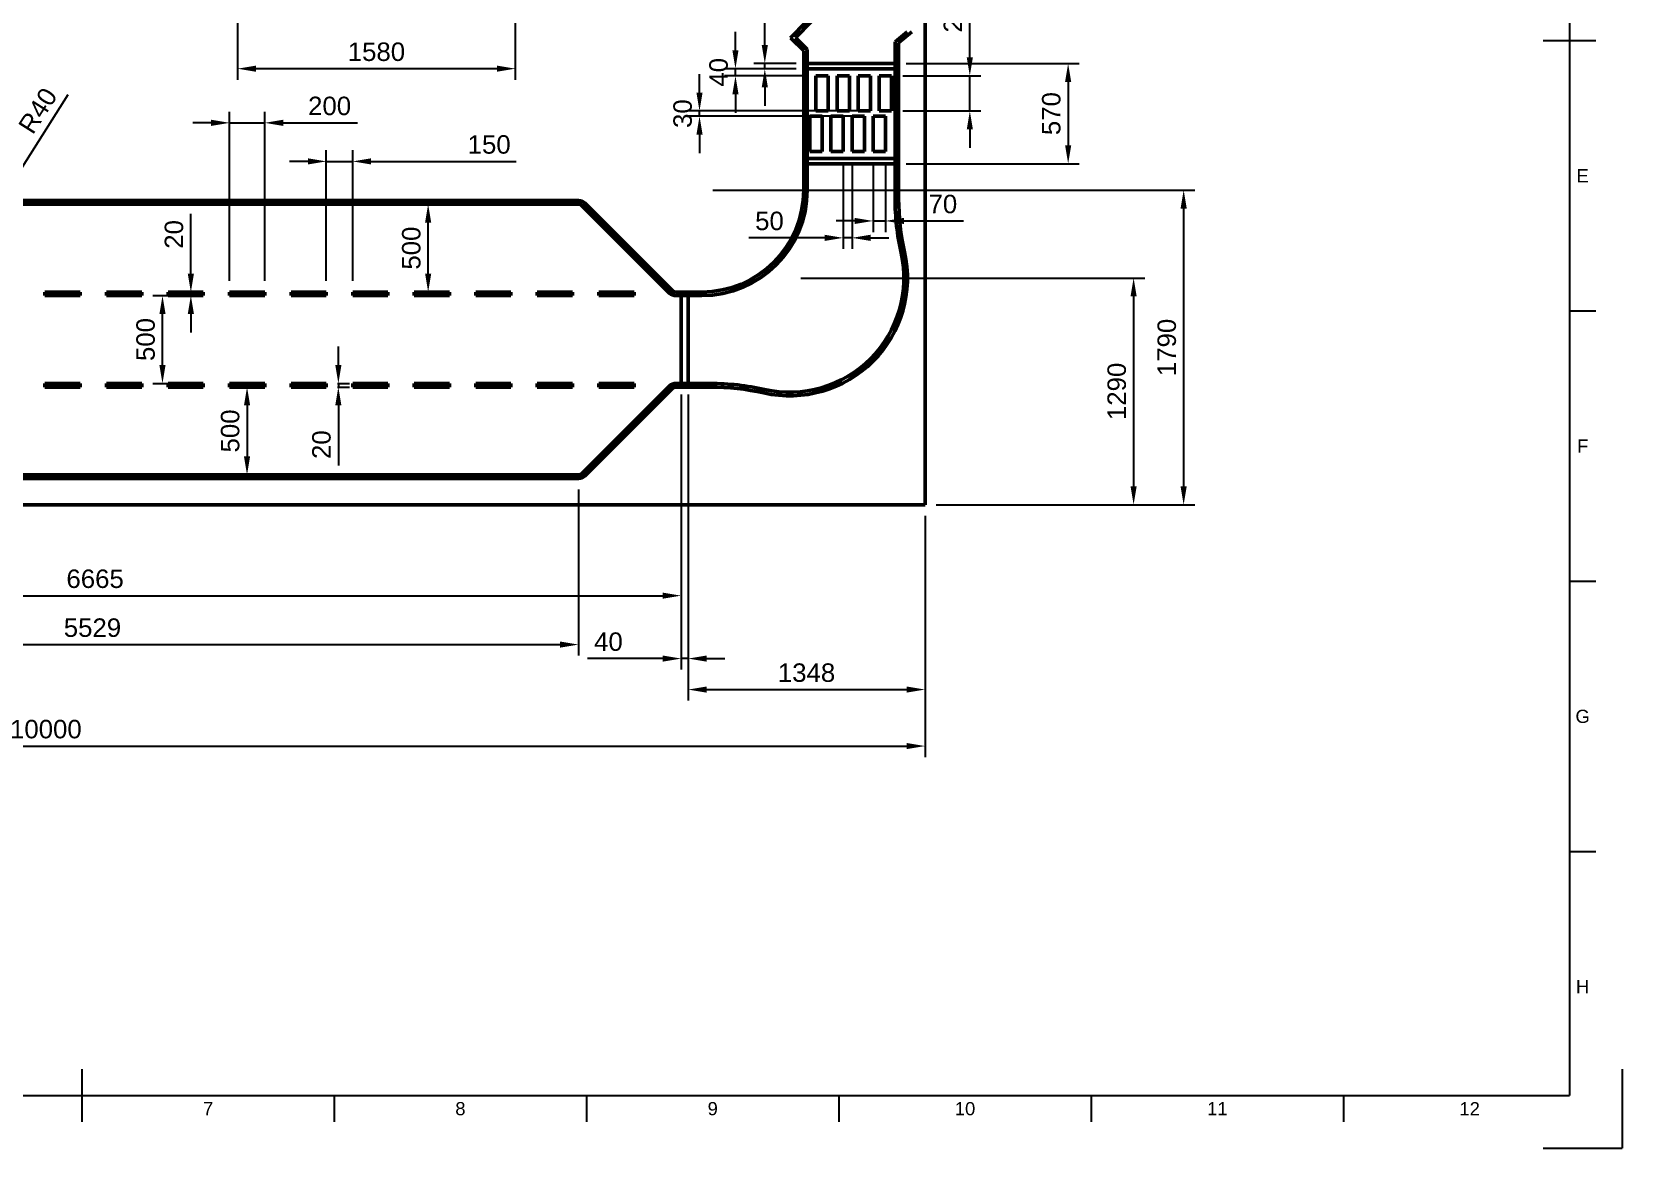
# Model space of a CAD drawing. Header units: millimetres. Extents: x 0 to 594, y 0 to 420.
# Drawn here: x 292.5 to 594, y 0 to 211.7 of the extents above; entities that cross this region are included whole.
import ezdxf
from ezdxf.enums import TextEntityAlignment as Align

# ---------------------------------------------------------------- set-up
doc = ezdxf.new("R2010")
doc.units = ezdxf.units.MM
doc.header["$LTSCALE"] = 0.75
for name, color, linetype, lineweight in [('BORDER', 7, 'Continuous', 25), ('FD_Dimensions', 7, 'Continuous', 25), ('Visible', 7, 'Continuous', 50)]:
    doc.layers.add(name, color=color, linetype=linetype, lineweight=lineweight)
doc.styles.add('FusionTitle', font='arial.ttf')
doc.styles.get("Standard").update_dxf_attribs({"font": 'arial.ttf'})
doc.dimstyles.new('Dim-ISO-25', dxfattribs={"dimtxt": 3.5, "dimasz": 3.5, "dimexe": 2.1, "dimexo": 2.1, "dimgap": 1.4, "dimtad": 1, "dimzin": 12, "dimdsep": 46, "dimtxsty": 'Standard', "dimcen": 0, "dimazin": 3, "dimtp": 0.1, "dimtm": 0.1, "dimtfac": 0.714286, "dimtmove": 0, "dimatfit": 3, "dimfxl": 1, "dimtzin": 12, "dimarcsym": 0})

# ---------------------------------------------------------------- blocks, each defined once
blk = doc.blocks.new('ISO_A2_SHEET')
at = {"layer": 'BORDER'}
for p, q in [((584, 410), (584, 10)), ((579, 210), (589, 210)), ((584, 158.75), (589, 158.75)), ((584, 107.5), (589, 107.5)), ((584, 56.25), (589, 56.25)), ((302, 15), (302, 5)), ((20, 10), (584, 10)), ((349.8333, 10), (349.8333, 5)), ((397.6666, 10), (397.6666, 5)), ((445.4999, 10), (445.4999, 5)), ((493.3332, 10), (493.3332, 5)), ((541.1665, 10), (541.1665, 5))]:
    blk.add_line(p, q, dxfattribs=at)
at = {"layer": 'Defpoints'}
for p in [(594, 15), (579, 0)]:
    blk.add_line(p, (594, 0), dxfattribs=at)
at = {"layer": 'BORDER', "style": 'FusionTitle'}
for s, p in [('E', (586.5, 184.375)), ('F', (586.5, 133.125)), ('G', (586.5, 81.875)), ('H', (586.5, 30.625)), ('7', (325.91665, 7.5)), ('8', (373.74995, 7.5)), ('9', (421.58325, 7.5)), ('10', (469.41655, 7.5)), ('11', (517.24985, 7.5)), ('12', (565.08315, 7.5))]:
    blk.add_text(s, height=2.5, dxfattribs=at).set_placement(p, align=Align.MIDDLE)
blk = doc.blocks.new('*D88')
at = {"layer": 'Defpoints', "color": 0, "transparency": 16777216}
for p in [(128.493923, 121.986082), (461.827256, 121.986082), (461.827256, 76.248301)]:
    blk.add_point(p, dxfattribs=at)
at = {"layer": 'FD_Dimensions', "color": 0, "lineweight": -2, "transparency": 16777216}
for p, q in [((128.493923, 119.886082), (128.493923, 74.148301)), ((461.827256, 119.886082), (461.827256, 74.148301)), ((131.993923, 76.248301), (458.327256, 76.248301))]:
    blk.add_line(p, q, dxfattribs=at)
at = {"layer": 'FD_Dimensions', "color": 0, "transparency": 16777216}
for points in [[(131.993923, 76.831634), (131.993923, 75.664968), (128.493923, 76.248301)], [(458.327256, 76.831634), (458.327256, 75.664968), (461.827256, 76.248301)]]:
    blk.add_solid(points, dxfattribs=at)
at = {"layer": 'FD_Dimensions', "color": 0, "transparency": 16777216, "insert": (295.16059, 79.435306), "char_height": 3.5, "attachment_point": 5}
blk.add_mtext('10000', dxfattribs=at)
blk = doc.blocks.new('*D106')
at = {"layer": 'Defpoints', "color": 0, "transparency": 16777216}
for p in [(419.493923, 181.652748), (461.827256, 121.986082), (510.862057, 121.986082)]:
    blk.add_point(p, dxfattribs=at)
at = {"layer": 'FD_Dimensions', "color": 0, "lineweight": -2, "transparency": 16777216}
for p, q in [((421.593923, 181.652748), (512.962057, 181.652748)), ((510.862057, 178.152748), (510.862057, 125.486082)), ((463.927256, 121.986082), (512.962057, 121.986082))]:
    blk.add_line(p, q, dxfattribs=at)
at = {"layer": 'FD_Dimensions', "color": 0, "transparency": 16777216}
for points in [[(510.278724, 178.152748), (511.445391, 178.152748), (510.862057, 181.652748)], [(510.278724, 125.486082), (511.445391, 125.486082), (510.862057, 121.986082)]]:
    blk.add_solid(points, dxfattribs=at)
at = {"layer": 'FD_Dimensions', "color": 0, "transparency": 16777216, "insert": (507.675052, 151.819415), "char_height": 3.5, "attachment_point": 5, "rotation": 90}
blk.add_mtext('1790', dxfattribs=at)
blk = doc.blocks.new('*D107')
at = {"layer": 'Defpoints', "color": 0, "transparency": 16777216}
for p in [(436.16059, 164.986082), (461.827256, 121.986082), (501.374477, 121.986082)]:
    blk.add_point(p, dxfattribs=at)
at = {"layer": 'FD_Dimensions', "color": 0, "lineweight": -2, "transparency": 16777216}
for p, q in [((438.26059, 164.986082), (503.474477, 164.986082)), ((501.374477, 161.486082), (501.374477, 125.486082)), ((463.927256, 121.986082), (503.474477, 121.986082))]:
    blk.add_line(p, q, dxfattribs=at)
at = {"layer": 'FD_Dimensions', "color": 0, "transparency": 16777216}
for points in [[(500.791144, 161.486082), (501.957811, 161.486082), (501.374477, 164.986082)], [(500.791144, 125.486082), (501.957811, 125.486082), (501.374477, 121.986082)]]:
    blk.add_solid(points, dxfattribs=at)
at = {"layer": 'FD_Dimensions', "color": 0, "transparency": 16777216, "insert": (498.187472, 143.486082), "char_height": 3.5, "attachment_point": 5, "rotation": 90}
blk.add_mtext('1290', dxfattribs=at)
blk = doc.blocks.new('*D108')
at = {"layer": 'Defpoints', "color": 0, "transparency": 16777216}
for p in [(416.908137, 144.986082), (461.827256, 121.986082), (461.827256, 86.952196)]:
    blk.add_point(p, dxfattribs=at)
at = {"layer": 'FD_Dimensions', "color": 0, "lineweight": -2, "transparency": 16777216}
for p, q in [((416.908137, 142.886082), (416.908137, 84.852196)), ((461.827256, 119.886082), (461.827256, 84.852196)), ((420.408137, 86.952196), (458.327256, 86.952196))]:
    blk.add_line(p, q, dxfattribs=at)
at = {"layer": 'FD_Dimensions', "color": 0, "transparency": 16777216}
for points in [[(420.408137, 87.535529), (420.408137, 86.368862), (416.908137, 86.952196)], [(458.327256, 87.535529), (458.327256, 86.368862), (461.827256, 86.952196)]]:
    blk.add_solid(points, dxfattribs=at)
at = {"layer": 'FD_Dimensions', "color": 0, "transparency": 16777216, "insert": (439.367696, 90.140395), "char_height": 3.5, "attachment_point": 5}
blk.add_mtext('1348', dxfattribs=at)
blk = doc.blocks.new('*D109')
at = {"layer": 'Defpoints', "color": 0, "transparency": 16777216}
for p in [(415.574803, 144.986082), (416.908137, 144.986082), (416.908137, 92.828523)]:
    blk.add_point(p, dxfattribs=at)
at = {"layer": 'FD_Dimensions', "color": 0, "lineweight": -2, "transparency": 16777216}
for p, q in [((415.574803, 142.886082), (415.574803, 90.728523)), ((416.908137, 142.886082), (416.908137, 90.728523)), ((412.074803, 92.828523), (397.840641, 92.828523)), ((416.908137, 92.828523), (415.574803, 92.828523)), ((420.408137, 92.828523), (423.908137, 92.828523))]:
    blk.add_line(p, q, dxfattribs=at)
at = {"layer": 'FD_Dimensions', "color": 0, "transparency": 16777216}
for points in [[(412.074803, 93.411856), (412.074803, 92.24519), (415.574803, 92.828523)], [(420.408137, 93.411856), (420.408137, 92.24519), (416.908137, 92.828523)]]:
    blk.add_solid(points, dxfattribs=at)
at = {"layer": 'FD_Dimensions', "color": 0, "transparency": 16777216, "insert": (401.811923, 96.015529), "char_height": 3.5, "attachment_point": 5}
blk.add_mtext('40', dxfattribs=at)
blk = doc.blocks.new('*D110')
at = {"layer": 'Defpoints', "color": 0, "transparency": 16777216}
for p in [(193.413043, 144.986082), (415.574803, 144.986082), (415.574803, 104.755172)]:
    blk.add_point(p, dxfattribs=at)
at = {"layer": 'FD_Dimensions', "color": 0, "lineweight": -2, "transparency": 16777216}
for p, q in [((193.413043, 142.886082), (193.413043, 102.655172)), ((415.574803, 142.886082), (415.574803, 102.655172)), ((196.913043, 104.755172), (412.074803, 104.755172))]:
    blk.add_line(p, q, dxfattribs=at)
at = {"layer": 'FD_Dimensions', "color": 0, "transparency": 16777216}
for points in [[(196.913043, 105.338505), (196.913043, 104.171838), (193.413043, 104.755172)], [(412.074803, 105.338505), (412.074803, 104.171838), (415.574803, 104.755172)]]:
    blk.add_solid(points, dxfattribs=at)
at = {"layer": 'FD_Dimensions', "color": 0, "transparency": 16777216, "insert": (304.493923, 107.942177), "char_height": 3.5, "attachment_point": 5}
blk.add_mtext('6665', dxfattribs=at)
blk = doc.blocks.new('*D113')
at = {"layer": 'Defpoints', "color": 0, "transparency": 16777216}
for p in [(270.542733, 154.444524), (269.827256, 153.319415)]:
    blk.add_point(p, dxfattribs=at)
at = {"layer": 'FD_Dimensions', "color": 0, "lineweight": -2, "transparency": 16777216}
for p, q in [((299.321346, 199.699779), (272.42086, 157.397936)), ((269.827256, 153.319415), (270.542733, 154.444524))]:
    blk.add_line(p, q, dxfattribs=at)
at = {"layer": 'FD_Dimensions', "color": 0, "transparency": 16777216}
blk.add_solid([(271.928624, 157.710957), (272.913095, 157.084915), (270.542733, 154.444524)], dxfattribs=at)
at = {"layer": 'FD_Dimensions', "color": 0, "transparency": 16777216, "insert": (293.640114, 196.705041), "char_height": 3.5, "attachment_point": 5, "rotation": 57.54698288}
blk.add_mtext('R40', dxfattribs=at)
blk = doc.blocks.new('*D116')
at = {"layer": 'Defpoints', "color": 0, "transparency": 16777216}
for p in [(211.850946, 126.986082), (396.1369, 126.986082), (396.1369, 95.486082)]:
    blk.add_point(p, dxfattribs=at)
at = {"layer": 'FD_Dimensions', "color": 0, "lineweight": -2, "transparency": 16777216}
for p, q in [((211.850946, 124.886082), (211.850946, 93.386082)), ((396.1369, 124.886082), (396.1369, 93.386082)), ((215.350946, 95.486082), (392.6369, 95.486082))]:
    blk.add_line(p, q, dxfattribs=at)
at = {"layer": 'FD_Dimensions', "color": 0, "transparency": 16777216}
for points in [[(215.350946, 96.069415), (215.350946, 94.902748), (211.850946, 95.486082)], [(392.6369, 96.069415), (392.6369, 94.902748), (396.1369, 95.486082)]]:
    blk.add_solid(points, dxfattribs=at)
at = {"layer": 'FD_Dimensions', "color": 0, "transparency": 16777216, "insert": (303.993923, 98.673087), "char_height": 3.5, "attachment_point": 5}
blk.add_mtext('5529', dxfattribs=at)
blk = doc.blocks.new('*D123')
at = {"layer": 'Defpoints', "color": 0, "transparency": 16777216}
for p in [(431.456135, 205.652748), (439.493923, 205.652748), (439.493923, 204.652748)]:
    blk.add_point(p, dxfattribs=at)
at = {"layer": 'FD_Dimensions', "color": 0, "lineweight": -2, "transparency": 16777216}
for p, q in [((431.456135, 209.152748), (431.456135, 220.452066)), ((437.393923, 205.652748), (429.356135, 205.652748)), ((431.456135, 204.652748), (431.456135, 205.652748)), ((437.393923, 204.652748), (429.356135, 204.652748)), ((431.456135, 201.152748), (431.456135, 197.652748))]:
    blk.add_line(p, q, dxfattribs=at)
at = {"layer": 'FD_Dimensions', "color": 0, "transparency": 16777216}
for points in [[(430.872801, 209.152748), (432.039468, 209.152748), (431.456135, 205.652748)], [(430.872801, 201.152748), (432.039468, 201.152748), (431.456135, 204.652748)]]:
    blk.add_solid(points, dxfattribs=at)
at = {"layer": 'FD_Dimensions', "color": 0, "transparency": 16777216, "insert": (428.267935, 216.552407), "char_height": 3.5, "attachment_point": 5, "rotation": 90}
blk.add_mtext('30', dxfattribs=at)
blk = doc.blocks.new('*D124')
at = {"layer": 'Defpoints', "color": 0, "transparency": 16777216}
for p in [(455.493923, 203.319415), (470.323857, 203.319415), (455.493923, 196.652748)]:
    blk.add_point(p, dxfattribs=at)
at = {"layer": 'FD_Dimensions', "color": 0, "lineweight": -2, "transparency": 16777216}
for p, q in [((470.323857, 206.819415), (470.323857, 220.900111)), ((457.593923, 203.319415), (472.423857, 203.319415)), ((470.323857, 196.652748), (470.323857, 203.319415)), ((457.593923, 196.652748), (472.423857, 196.652748)), ((470.323857, 193.152748), (470.323857, 189.652748))]:
    blk.add_line(p, q, dxfattribs=at)
at = {"layer": 'FD_Dimensions', "color": 0, "transparency": 16777216}
for points in [[(469.740524, 206.819415), (470.907191, 206.819415), (470.323857, 203.319415)], [(469.740524, 193.152748), (470.907191, 193.152748), (470.323857, 196.652748)]]:
    blk.add_solid(points, dxfattribs=at)
at = {"layer": 'FD_Dimensions', "color": 0, "transparency": 16777216, "insert": (467.136852, 215.609763), "char_height": 3.5, "attachment_point": 5, "rotation": 90}
blk.add_mtext('200', dxfattribs=at)
blk = doc.blocks.new('*D125')
at = {"layer": 'Defpoints', "color": 0, "transparency": 16777216}
for p in [(451.993923, 188.986082), (454.327256, 188.986082), (454.327256, 175.804516)]:
    blk.add_point(p, dxfattribs=at)
at = {"layer": 'FD_Dimensions', "color": 0, "lineweight": -2, "transparency": 16777216}
for p, q in [((451.993923, 186.886082), (451.993923, 173.704516)), ((454.327256, 186.886082), (454.327256, 173.704516)), ((448.493923, 175.804516), (444.993923, 175.804516)), ((451.993923, 175.804516), (454.327256, 175.804516)), ((457.827256, 175.804516), (469.100312, 175.804516))]:
    blk.add_line(p, q, dxfattribs=at)
at = {"layer": 'FD_Dimensions', "color": 0, "transparency": 16777216}
for points in [[(448.493923, 176.38785), (448.493923, 175.221183), (451.993923, 175.804516)], [(457.827256, 176.38785), (457.827256, 175.221183), (454.327256, 175.804516)]]:
    blk.add_solid(points, dxfattribs=at)
at = {"layer": 'FD_Dimensions', "color": 0, "transparency": 16777216, "insert": (465.213784, 178.991522), "char_height": 3.5, "attachment_point": 5}
blk.add_mtext('70', dxfattribs=at)
blk = doc.blocks.new('*D126')
at = {"layer": 'Defpoints', "color": 0, "transparency": 16777216}
for p in [(446.327256, 188.986082), (447.993923, 188.986082), (446.327256, 172.600097)]:
    blk.add_point(p, dxfattribs=at)
at = {"layer": 'FD_Dimensions', "color": 0, "lineweight": -2, "transparency": 16777216}
for p, q in [((446.327256, 186.886082), (446.327256, 170.500097)), ((447.993923, 186.886082), (447.993923, 170.500097)), ((442.827256, 172.600097), (428.439606, 172.600097)), ((447.993923, 172.600097), (446.327256, 172.600097)), ((451.493923, 172.600097), (454.993923, 172.600097))]:
    blk.add_line(p, q, dxfattribs=at)
at = {"layer": 'FD_Dimensions', "color": 0, "transparency": 16777216}
for points in [[(442.827256, 173.183431), (442.827256, 172.016764), (446.327256, 172.600097)], [(451.493923, 173.183431), (451.493923, 172.016764), (447.993923, 172.600097)]]:
    blk.add_solid(points, dxfattribs=at)
at = {"layer": 'FD_Dimensions', "color": 0, "transparency": 16777216, "insert": (432.340459, 175.787103), "char_height": 3.5, "attachment_point": 5}
blk.add_mtext('50', dxfattribs=at)
blk = doc.blocks.new('*D127')
at = {"layer": 'Defpoints', "color": 0, "transparency": 16777216}
for p in [(313.327256, 161.652748), (317.268513, 161.652748), (313.327256, 144.986082)]:
    blk.add_point(p, dxfattribs=at)
at = {"layer": 'FD_Dimensions', "color": 0, "lineweight": -2, "transparency": 16777216}
for p, q in [((315.427256, 161.652748), (319.368513, 161.652748)), ((317.268513, 148.486082), (317.268513, 158.152748)), ((315.427256, 144.986082), (319.368513, 144.986082))]:
    blk.add_line(p, q, dxfattribs=at)
at = {"layer": 'FD_Dimensions', "color": 0, "transparency": 16777216}
for points in [[(316.68518, 158.152748), (317.851847, 158.152748), (317.268513, 161.652748)], [(316.68518, 148.486082), (317.851847, 148.486082), (317.268513, 144.986082)]]:
    blk.add_solid(points, dxfattribs=at)
at = {"layer": 'FD_Dimensions', "color": 0, "transparency": 16777216, "insert": (314.081508, 153.319415), "char_height": 3.5, "attachment_point": 5, "rotation": 90}
blk.add_mtext('500', dxfattribs=at)
blk = doc.blocks.new('*D128')
at = {"layer": 'Defpoints', "color": 0, "transparency": 16777216}
for p in [(322.64511, 161.652748), (324.993923, 162.319415), (324.993923, 161.652748)]:
    blk.add_point(p, dxfattribs=at)
at = {"layer": 'FD_Dimensions', "color": 0, "lineweight": -2, "transparency": 16777216}
for p, q in [((322.64511, 165.819415), (322.64511, 177.180807)), ((322.893923, 162.319415), (320.54511, 162.319415)), ((322.893923, 161.652748), (320.54511, 161.652748)), ((322.64511, 161.652748), (322.64511, 162.319415)), ((322.64511, 158.152748), (322.64511, 154.652748))]:
    blk.add_line(p, q, dxfattribs=at)
at = {"layer": 'FD_Dimensions', "color": 0, "transparency": 16777216}
for points in [[(322.061777, 165.819415), (323.228444, 165.819415), (322.64511, 162.319415)], [(322.061777, 158.152748), (323.228444, 158.152748), (322.64511, 161.652748)]]:
    blk.add_solid(points, dxfattribs=at)
at = {"layer": 'FD_Dimensions', "color": 0, "transparency": 16777216, "insert": (319.458105, 173.250111), "char_height": 3.5, "attachment_point": 5, "rotation": 90}
blk.add_mtext('20', dxfattribs=at)
blk = doc.blocks.new('*D129')
at = {"layer": 'Defpoints', "color": 0, "transparency": 16777216}
for p in [(329.993923, 194.406498), (329.993923, 162.319415), (336.66059, 162.319415)]:
    blk.add_point(p, dxfattribs=at)
at = {"layer": 'FD_Dimensions', "color": 0, "lineweight": -2, "transparency": 16777216}
for p, q in [((329.993923, 164.419415), (329.993923, 196.506498)), ((336.66059, 164.419415), (336.66059, 196.506498)), ((326.493923, 194.406498), (322.993923, 194.406498)), ((329.993923, 194.406498), (336.66059, 194.406498)), ((340.16059, 194.406498), (354.241285, 194.406498))]:
    blk.add_line(p, q, dxfattribs=at)
at = {"layer": 'FD_Dimensions', "color": 0, "transparency": 16777216}
for points in [[(326.493923, 194.989832), (326.493923, 193.823165), (329.993923, 194.406498)], [(340.16059, 194.989832), (340.16059, 193.823165), (336.66059, 194.406498)]]:
    blk.add_solid(points, dxfattribs=at)
at = {"layer": 'FD_Dimensions', "color": 0, "transparency": 16777216, "insert": (348.950938, 197.593504), "char_height": 3.5, "attachment_point": 5}
blk.add_mtext('200', dxfattribs=at)
blk = doc.blocks.new('*D130')
at = {"layer": 'Defpoints', "color": 0, "transparency": 16777216}
for p in [(348.327256, 187.098495), (348.327256, 162.319415), (353.327256, 162.319415)]:
    blk.add_point(p, dxfattribs=at)
at = {"layer": 'FD_Dimensions', "color": 0, "lineweight": -2, "transparency": 16777216}
for p, q in [((344.827256, 187.098495), (341.327256, 187.098495)), ((348.327256, 164.419415), (348.327256, 189.198495)), ((348.327256, 187.098495), (353.327256, 187.098495)), ((353.327256, 164.419415), (353.327256, 189.198495)), ((356.827256, 187.098495), (384.296108, 187.098495))]:
    blk.add_line(p, q, dxfattribs=at)
at = {"layer": 'FD_Dimensions', "color": 0, "transparency": 16777216}
for points in [[(344.827256, 187.681829), (344.827256, 186.515162), (348.327256, 187.098495)], [(356.827256, 187.681829), (356.827256, 186.515162), (353.327256, 187.098495)]]:
    blk.add_solid(points, dxfattribs=at)
at = {"layer": 'FD_Dimensions', "color": 0, "transparency": 16777216, "insert": (379.200337, 190.285501), "char_height": 3.5, "attachment_point": 5}
blk.add_mtext('150', dxfattribs=at)
blk = doc.blocks.new('*D142')
at = {"layer": 'Defpoints', "color": 0, "transparency": 16777216}
for p in [(333.296269, 144.319415), (333.296269, 127.652748), (333.296269, 127.652748)]:
    blk.add_point(p, dxfattribs=at)
at = {"layer": 'FD_Dimensions', "color": 0, "lineweight": -2, "transparency": 16777216}
blk.add_line((333.296269, 140.819415), (333.296269, 131.152748), dxfattribs=at)
at = {"layer": 'FD_Dimensions', "color": 0, "transparency": 16777216}
for points in [[(332.712936, 140.819415), (333.879603, 140.819415), (333.296269, 144.319415)], [(332.712936, 131.152748), (333.879603, 131.152748), (333.296269, 127.652748)]]:
    blk.add_solid(points, dxfattribs=at)
at = {"layer": 'FD_Dimensions', "color": 0, "transparency": 16777216, "insert": (330.109264, 135.986082), "char_height": 3.5, "attachment_point": 5, "rotation": 90}
blk.add_mtext('500', dxfattribs=at)
blk = doc.blocks.new('*D143')
at = {"layer": 'Defpoints', "color": 0, "transparency": 16777216}
for p in [(367.634491, 178.986082), (367.634491, 178.986082), (367.634491, 162.319415)]:
    blk.add_point(p, dxfattribs=at)
at = {"layer": 'FD_Dimensions', "color": 0, "lineweight": -2, "transparency": 16777216}
blk.add_line((367.634491, 165.819415), (367.634491, 175.486082), dxfattribs=at)
at = {"layer": 'FD_Dimensions', "color": 0, "transparency": 16777216}
for points in [[(367.051158, 175.486082), (368.217825, 175.486082), (367.634491, 178.986082)], [(367.051158, 165.819415), (368.217825, 165.819415), (367.634491, 162.319415)]]:
    blk.add_solid(points, dxfattribs=at)
at = {"layer": 'FD_Dimensions', "color": 0, "transparency": 16777216, "insert": (364.447486, 170.652748), "char_height": 3.5, "attachment_point": 5, "rotation": 90}
blk.add_mtext('500', dxfattribs=at)
blk = doc.blocks.new('*D144')
at = {"layer": 'Defpoints', "color": 0, "transparency": 16777216}
for p in [(348.327256, 144.986082), (348.327256, 144.319415), (350.605916, 144.319415)]:
    blk.add_point(p, dxfattribs=at)
at = {"layer": 'FD_Dimensions', "color": 0, "lineweight": -2, "transparency": 16777216}
for p, q in [((350.605916, 148.486082), (350.605916, 151.986082)), ((350.427256, 144.986082), (352.705916, 144.986082)), ((350.605916, 144.986082), (350.605916, 144.319415)), ((350.427256, 144.319415), (352.705916, 144.319415)), ((350.605916, 140.819415), (350.605916, 129.458023))]:
    blk.add_line(p, q, dxfattribs=at)
at = {"layer": 'FD_Dimensions', "color": 0, "transparency": 16777216}
for points in [[(350.022582, 148.486082), (351.189249, 148.486082), (350.605916, 144.986082)], [(350.022582, 140.819415), (351.189249, 140.819415), (350.605916, 144.319415)]]:
    blk.add_solid(points, dxfattribs=at)
at = {"layer": 'FD_Dimensions', "color": 0, "transparency": 16777216, "insert": (347.41891, 133.388719), "char_height": 3.5, "attachment_point": 5, "rotation": 90}
blk.add_mtext('20', dxfattribs=at)
blk = doc.blocks.new('*D153')
at = {"layer": 'Defpoints', "color": 0, "transparency": 16777216}
for p in [(331.493923, 232.986082), (384.16059, 232.986082), (331.493923, 204.675219)]:
    blk.add_point(p, dxfattribs=at)
at = {"layer": 'FD_Dimensions', "color": 0, "lineweight": -2, "transparency": 16777216}
for p, q in [((331.493923, 230.886082), (331.493923, 202.575219)), ((384.16059, 230.886082), (384.16059, 202.575219)), ((380.66059, 204.675219), (334.993923, 204.675219))]:
    blk.add_line(p, q, dxfattribs=at)
at = {"layer": 'FD_Dimensions', "color": 0, "transparency": 16777216}
for points in [[(334.993923, 205.258552), (334.993923, 204.091885), (331.493923, 204.675219)], [(380.66059, 205.258552), (380.66059, 204.091885), (384.16059, 204.675219)]]:
    blk.add_solid(points, dxfattribs=at)
at = {"layer": 'FD_Dimensions', "color": 0, "transparency": 16777216, "insert": (357.827256, 207.862224), "char_height": 3.5, "attachment_point": 5}
blk.add_mtext('1580', dxfattribs=at)
blk = doc.blocks.new('*D156')
at = {"layer": 'Defpoints', "color": 0, "transparency": 16777216}
for p in [(419.078948, 196.652748), (453.16059, 196.652748), (451.993923, 195.652748)]:
    blk.add_point(p, dxfattribs=at)
at = {"layer": 'FD_Dimensions', "color": 0, "lineweight": -2, "transparency": 16777216}
for p, q in [((419.078948, 200.152748), (419.078948, 203.652748)), ((451.06059, 196.652748), (416.978948, 196.652748)), ((419.078948, 195.652748), (419.078948, 196.652748)), ((449.893923, 195.652748), (416.978948, 195.652748)), ((419.078948, 192.152748), (419.078948, 188.652748))]:
    blk.add_line(p, q, dxfattribs=at)
at = {"layer": 'FD_Dimensions', "color": 0, "transparency": 16777216}
for points in [[(418.495615, 200.152748), (419.662282, 200.152748), (419.078948, 196.652748)], [(418.495615, 192.152748), (419.662282, 192.152748), (419.078948, 195.652748)]]:
    blk.add_solid(points, dxfattribs=at)
at = {"layer": 'FD_Dimensions', "color": 0, "transparency": 16777216, "insert": (415.890749, 196.152748), "char_height": 3.5, "attachment_point": 5, "rotation": 90}
blk.add_mtext('30', dxfattribs=at)
blk = doc.blocks.new('*D157')
at = {"layer": 'Defpoints', "color": 0, "transparency": 16777216}
for p in [(425.890735, 204.652748), (439.493923, 204.652748), (441.16059, 203.319415)]:
    blk.add_point(p, dxfattribs=at)
at = {"layer": 'FD_Dimensions', "color": 0, "lineweight": -2, "transparency": 16777216}
for p, q in [((425.890735, 208.152748), (425.890735, 211.652748)), ((437.393923, 204.652748), (423.790735, 204.652748)), ((439.06059, 203.319415), (423.790735, 203.319415)), ((425.890735, 203.319415), (425.890735, 204.652748)), ((425.890735, 199.819415), (425.890735, 196.319415))]:
    blk.add_line(p, q, dxfattribs=at)
at = {"layer": 'FD_Dimensions', "color": 0, "transparency": 16777216}
for points in [[(425.307402, 208.152748), (426.474069, 208.152748), (425.890735, 204.652748)], [(425.307402, 199.819415), (426.474069, 199.819415), (425.890735, 203.319415)]]:
    blk.add_solid(points, dxfattribs=at)
at = {"layer": 'FD_Dimensions', "color": 0, "transparency": 16777216, "insert": (422.70373, 203.986082), "char_height": 3.5, "attachment_point": 5, "rotation": 90}
blk.add_mtext('40', dxfattribs=at)
blk = doc.blocks.new('*D158')
at = {"layer": 'Defpoints', "color": 0, "transparency": 16777216}
for p in [(456.16059, 205.652748), (456.16059, 186.652748), (488.966143, 186.652748)]:
    blk.add_point(p, dxfattribs=at)
at = {"layer": 'FD_Dimensions', "color": 0, "lineweight": -2, "transparency": 16777216}
for p, q in [((458.26059, 205.652748), (491.066143, 205.652748)), ((488.966143, 202.152748), (488.966143, 190.152748)), ((458.26059, 186.652748), (491.066143, 186.652748))]:
    blk.add_line(p, q, dxfattribs=at)
at = {"layer": 'FD_Dimensions', "color": 0, "transparency": 16777216}
for points in [[(488.38281, 202.152748), (489.549477, 202.152748), (488.966143, 205.652748)], [(488.38281, 190.152748), (489.549477, 190.152748), (488.966143, 186.652748)]]:
    blk.add_solid(points, dxfattribs=at)
at = {"layer": 'FD_Dimensions', "color": 0, "transparency": 16777216, "insert": (485.779138, 196.152748), "char_height": 3.5, "attachment_point": 5, "rotation": 90}
blk.add_mtext('570', dxfattribs=at)

msp = doc.modelspace()

# ---------------------------------------------------------------- linework, layer by layer
at = {"layer": 'Visible'}
for p, q in [((461.82726, 321.98608), (461.82726, 121.98608)), ((439.38445, 213.60046), (436.32726, 210.54327)), ((437.27006, 210.54327), (440.32726, 213.60046)), ((458.45908, 211.6783), (456.16059, 209.76092)), ((456.82726, 209.59282), (459.32726, 211.6783)), ((436.32726, 210.54327), (438.82726, 208.04327)), ((439.49392, 208.31941), (437.27006, 210.54327)), ((438.82726, 208.04327), (438.82726, 181.65275)), ((439.49392, 181.65275), (439.49392, 208.31941)), ((456.16059, 209.76092), (456.16059, 179.98608)), ((456.82726, 179.98608), (456.82726, 209.59282)), ((439.49392, 205.65275), (439.49392, 204.65275)), ((456.16059, 205.65275), (439.49392, 205.65275)), ((456.16059, 204.65275), (456.16059, 205.65275)), ((439.49392, 204.65275), (456.16059, 204.65275)), ((441.16059, 203.31941), (441.16059, 196.65275)), ((443.49392, 203.31941), (441.16059, 203.31941)), ((443.49392, 196.65275), (443.49392, 203.31941)), ((445.16059, 203.31941), (445.16059, 196.65275)), ((447.49392, 203.31941), (445.16059, 203.31941)), ((447.49392, 196.65275), (447.49392, 203.31941)), ((449.16059, 203.31941), (449.16059, 196.65275)), ((451.49392, 203.31941), (449.16059, 203.31941)), ((451.49392, 196.65275), (451.49392, 203.31941)), ((453.16059, 203.31941), (453.16059, 196.65275)), ((455.49392, 203.31941), (453.16059, 203.31941)), ((455.49392, 196.65275), (455.49392, 203.31941)), ((441.16059, 196.65275), (443.49392, 196.65275)), ((445.16059, 196.65275), (447.49392, 196.65275)), ((449.16059, 196.65275), (451.49392, 196.65275)), ((453.16059, 196.65275), (455.49392, 196.65275)), ((439.99392, 195.65275), (439.99392, 188.98608)), ((442.32726, 195.65275), (439.99392, 195.65275)), ((442.32726, 188.98608), (442.32726, 195.65275)), ((443.99392, 195.65275), (443.99392, 188.98608)), ((446.32726, 195.65275), (443.99392, 195.65275)), ((446.32726, 188.98608), (446.32726, 195.65275)), ((447.99392, 195.65275), (447.99392, 188.98608)), ((450.32726, 195.65275), (447.99392, 195.65275)), ((450.32726, 188.98608), (450.32726, 195.65275)), ((451.99392, 195.65275), (451.99392, 188.98608)), ((454.32726, 195.65275), (451.99392, 195.65275)), ((454.32726, 188.98608), (454.32726, 195.65275)), ((456.16059, 187.65275), (439.49392, 187.65275)), ((439.49392, 187.65275), (439.49392, 186.65275)), ((439.99392, 188.98608), (442.32726, 188.98608)), ((443.99392, 188.98608), (446.32726, 188.98608)), ((447.99392, 188.98608), (450.32726, 188.98608)), ((451.99392, 188.98608), (454.32726, 188.98608)), ((456.16059, 186.65275), (456.16059, 187.65275)), ((439.49392, 186.65275), (456.16059, 186.65275)), ((396.1369, 179.65275), (211.85095, 179.65275)), ((211.85095, 178.98608), (396.1369, 178.98608)), ((396.84401, 178.69319), (413.39629, 162.1409)), ((413.8677, 162.61231), (397.31541, 179.16459)), ((294.99392, 162.31941), (294.99392, 161.65275)), ((301.66059, 162.31941), (294.99392, 162.31941)), ((294.99392, 161.65275), (301.66059, 161.65275)), ((301.66059, 161.65275), (301.66059, 162.31941)), ((306.66059, 162.31941), (306.66059, 161.65275)), ((313.32726, 162.31941), (306.66059, 162.31941)), ((306.66059, 161.65275), (313.32726, 161.65275)), ((313.32726, 161.65275), (313.32726, 162.31941)), ((318.32726, 162.31941), (318.32726, 161.65275)), ((324.99392, 162.31941), (318.32726, 162.31941)), ((318.32726, 161.65275), (324.99392, 161.65275)), ((324.99392, 161.65275), (324.99392, 162.31941)), ((329.99392, 162.31941), (329.99392, 161.65275)), ((336.66059, 162.31941), (329.99392, 162.31941)), ((329.99392, 161.65275), (336.66059, 161.65275)), ((336.66059, 161.65275), (336.66059, 162.31941)), ((341.66059, 162.31941), (341.66059, 161.65275)), ((348.32726, 162.31941), (341.66059, 162.31941)), ((341.66059, 161.65275), (348.32726, 161.65275)), ((348.32726, 161.65275), (348.32726, 162.31941)), ((353.32726, 162.31941), (353.32726, 161.65275)), ((359.99392, 162.31941), (353.32726, 162.31941)), ((353.32726, 161.65275), (359.99392, 161.65275)), ((359.99392, 161.65275), (359.99392, 162.31941)), ((364.99392, 162.31941), (364.99392, 161.65275)), ((371.66059, 162.31941), (364.99392, 162.31941)), ((364.99392, 161.65275), (371.66059, 161.65275)), ((371.66059, 161.65275), (371.66059, 162.31941)), ((376.66059, 162.31941), (376.66059, 161.65275)), ((383.32726, 162.31941), (376.66059, 162.31941)), ((376.66059, 161.65275), (383.32726, 161.65275)), ((383.32726, 161.65275), (383.32726, 162.31941)), ((388.32726, 162.31941), (388.32726, 161.65275)), ((394.99392, 162.31941), (388.32726, 162.31941)), ((388.32726, 161.65275), (394.99392, 161.65275)), ((394.99392, 161.65275), (394.99392, 162.31941)), ((399.99392, 162.31941), (399.99392, 161.65275)), ((406.66059, 162.31941), (399.99392, 162.31941)), ((399.99392, 161.65275), (406.66059, 161.65275)), ((406.66059, 161.65275), (406.66059, 162.31941)), ((419.49392, 162.31941), (414.5748, 162.31941)), ((414.5748, 161.65275), (419.49392, 161.65275)), ((416.90814, 161.65275), (415.5748, 161.65275)), ((415.5748, 161.65275), (415.5748, 144.98608)), ((416.90814, 144.98608), (416.90814, 161.65275)), ((294.99392, 144.98608), (294.99392, 144.31941)), ((301.66059, 144.98608), (294.99392, 144.98608)), ((301.66059, 144.31941), (301.66059, 144.98608)), ((306.66059, 144.98608), (306.66059, 144.31941)), ((313.32726, 144.98608), (306.66059, 144.98608)), ((313.32726, 144.31941), (313.32726, 144.98608)), ((318.32726, 144.98608), (318.32726, 144.31941)), ((324.99392, 144.98608), (318.32726, 144.98608)), ((324.99392, 144.31941), (324.99392, 144.98608)), ((329.99392, 144.98608), (329.99392, 144.31941)), ((336.66059, 144.98608), (329.99392, 144.98608)), ((336.66059, 144.31941), (336.66059, 144.98608)), ((341.66059, 144.98608), (341.66059, 144.31941)), ((348.32726, 144.98608), (341.66059, 144.98608)), ((348.32726, 144.31941), (348.32726, 144.98608)), ((353.32726, 144.98608), (353.32726, 144.31941)), ((359.99392, 144.98608), (353.32726, 144.98608)), ((359.99392, 144.31941), (359.99392, 144.98608)), ((364.99392, 144.98608), (364.99392, 144.31941)), ((371.66059, 144.98608), (364.99392, 144.98608)), ((371.66059, 144.31941), (371.66059, 144.98608)), ((376.66059, 144.98608), (376.66059, 144.31941)), ((383.32726, 144.98608), (376.66059, 144.98608)), ((383.32726, 144.31941), (383.32726, 144.98608)), ((388.32726, 144.98608), (388.32726, 144.31941)), ((394.99392, 144.98608), (388.32726, 144.98608)), ((394.99392, 144.31941), (394.99392, 144.98608)), ((399.99392, 144.98608), (399.99392, 144.31941)), ((406.66059, 144.98608), (399.99392, 144.98608)), ((406.66059, 144.31941), (406.66059, 144.98608)), ((421.16059, 144.98608), (414.5748, 144.98608)), ((415.5748, 144.98608), (416.90814, 144.98608)), ((294.99392, 144.31941), (301.66059, 144.31941)), ((306.66059, 144.31941), (313.32726, 144.31941)), ((318.32726, 144.31941), (324.99392, 144.31941)), ((329.99392, 144.31941), (336.66059, 144.31941)), ((341.66059, 144.31941), (348.32726, 144.31941)), ((353.32726, 144.31941), (359.99392, 144.31941)), ((364.99392, 144.31941), (371.66059, 144.31941)), ((376.66059, 144.31941), (383.32726, 144.31941)), ((388.32726, 144.31941), (394.99392, 144.31941)), ((413.39629, 144.49793), (396.84401, 127.94564)), ((397.31541, 127.47424), (413.8677, 144.02652)), ((399.99392, 144.31941), (406.66059, 144.31941)), ((414.5748, 144.31941), (421.16059, 144.31941)), ((396.1369, 127.65275), (211.85095, 127.65275)), ((211.85095, 126.98608), (396.1369, 126.98608)), ((461.82726, 121.98608), (128.49392, 121.98608))]:
    msp.add_line(p, q, dxfattribs=at)
for centre, radius, start, end in [((419.49392, 181.65275), 20, 270, 0), ((396.1369, 177.98608), 1, 45, 90), ((502.82726, 179.98608), 46.66667, 180, 192.680383), ((436.16059, 164.98608), 22.33333, 257.319617, 12.680383), ((414.5748, 163.31941), 1, 225, 270), ((421.16059, 98.31942), 46.66667, 77.319617, 90), ((414.5748, 143.31941), 1, 90, 135), ((396.1369, 128.65275), 1, 270, 315)]:
    msp.add_arc(centre, radius, start, end, dxfattribs=at)
at = {"layer": 'Visible', "extrusion": (0, 0, -1)}
for centre, radius, start, end in [((-419.49392, 181.65275), 19.33333, 180, 270), ((-396.1369, 177.98608), 1.66667, 90, 135), ((-502.82726, 179.98608), 46, 347.319617, 0), ((-436.16059, 164.98608), 21.66667, 167.319617, 282.680383), ((-414.5748, 163.31941), 1.66667, 270, 315), ((-414.5748, 143.31941), 1.66667, 45, 90), ((-421.16059, 98.31942), 46, 90, 102.680383), ((-396.1369, 128.65275), 1.66667, 225, 270)]:
    msp.add_arc(centre, radius, start, end, dxfattribs=at)

# ---------------------------------------------------------------- block references
at = {"layer": 'BORDER'}
msp.add_blockref('ISO_A2_SHEET', (0, 0), dxfattribs=at)

# ---------------------------------------------------------------- dimensions: what is measured, and where the dimension line sits
at = {"layer": 'FD_Dimensions'}
for base, p1, p2, angle, override, picture, middle in [((331.49392, 204.67522), (384.16059, 232.98608), (331.49392, 232.98608), 180, {"dimlfac": 30, "dimclrd": 0, "dimclre": 0}, '*D153', (357.82726, 207.86222)), ((431.45614, 205.65275), (439.49392, 204.65275), (439.49392, 205.65275), 90, {"dimlfac": 30, "dimclrd": 0, "dimclre": 0}, '*D123', (428.26794, 216.55241)), ((488.96614, 186.65275), (456.16059, 205.65275), (456.16059, 186.65275), 270, {"dimlfac": 30, "dimclrd": 0, "dimclre": 0}, '*D158', (485.77914, 196.15275)), ((510.86206, 121.98608), (419.49392, 181.65275), (461.82726, 121.98608), 270, {"dimlfac": 30, "dimclrd": 0, "dimclre": 0}, '*D106', (507.67505, 151.81941)), ((367.63449, 178.98608), (367.63449, 162.31941), (367.63449, 178.98608), 270, {"dimlfac": 30, "dimclrd": 0, "dimclre": 0}, '*D143', (364.44749, 170.65275)), ((501.37448, 121.98608), (436.16059, 164.98608), (461.82726, 121.98608), 270, {"dimlfac": 30, "dimclrd": 0, "dimclre": 0}, '*D107', (498.18747, 143.48608)), ((317.26851, 161.65275), (313.32726, 144.98608), (313.32726, 161.65275), 270, {"dimlfac": 30, "dimclrd": 0, "dimclre": 0}, '*D127', (314.08151, 153.31941)), ((350.60592, 144.31941), (348.32726, 144.98608), (348.32726, 144.31941), 270, {"dimlfac": 30, "dimclrd": 0, "dimclre": 0}, '*D144', (347.41891, 133.38872)), ((461.82726, 86.9522), (416.90814, 144.98608), (461.82726, 121.98608), 180, {"dimdec": 0, "dimlfac": 30, "dimclrd": 0, "dimclre": 0}, '*D108', (439.3677, 90.14039)), ((333.29627, 127.65275), (333.29627, 144.31941), (333.29627, 127.65275), 90, {"dimlfac": 30, "dimclrd": 0, "dimclre": 0}, '*D142', (330.10926, 135.98608))]:
    dim = msp.add_linear_dim(base=base, p1=p1, p2=p2, angle=angle, dimstyle='Dim-ISO-25', override=override, dxfattribs=at)
    dim.commit()
    dim.dimension.update_dxf_attribs({"geometry": picture, "text_midpoint": middle})
for base, p1, p2, angle, picture, middle, dimtype in [((470.32386, 203.31941), (455.49392, 196.65275), (455.49392, 203.31941), 90, '*D124', (470.32386, 215.60976), 161), ((425.89074, 204.65275), (441.16059, 203.31941), (439.49392, 204.65275), 270, '*D157', (425.89074, 203.98608), 160), ((419.07895, 196.65275), (451.99392, 195.65275), (453.16059, 196.65275), 270, '*D156', (419.07895, 196.15275), 160), ((329.99392, 194.4065), (336.66059, 162.31941), (329.99392, 162.31941), 180, '*D129', (348.95094, 194.4065), 161), ((322.64511, 161.65275), (324.99392, 162.31941), (324.99392, 161.65275), 270, '*D128', (322.64511, 173.25011), 160)]:
    dim = msp.add_linear_dim(base=base, p1=p1, p2=p2, angle=angle, dimstyle='Dim-ISO-25', override={"dimlfac": 30}, dxfattribs=at)
    dim.commit()
    dim.dimension.update_dxf_attribs({"geometry": picture, "text_midpoint": middle, "dimtype": dimtype})
dim = msp.add_radius_dim(center=(269.82726, 153.31941), mpoint=(270.54273, 154.44452), dimstyle='Dim-ISO-25', override={"dimlfac": 30, "dimse1": 1}, dxfattribs=at)
dim.commit()
dim.dimension.update_dxf_attribs({"geometry": '*D113', "text_midpoint": (296.32941, 194.99487), "dimtype": 164})
for base, p1, p2, override, picture, middle in [((348.32726, 187.0985), (353.32726, 162.31941), (348.32726, 162.31941), {"dimlfac": 30}, '*D130', (379.20034, 187.0985)), ((446.32726, 172.6001), (447.99392, 188.98608), (446.32726, 188.98608), {"dimlfac": 30}, '*D126', (432.34046, 172.6001)), ((454.32726, 175.80452), (451.99392, 188.98608), (454.32726, 188.98608), {"dimlfac": 30}, '*D125', (465.21378, 175.80452)), ((415.5748, 104.75517), (193.41304, 144.98608), (415.5748, 144.98608), {"dimdec": 0, "dimlfac": 30}, '*D110', (304.49392, 104.75517)), ((416.90814, 92.82852), (415.5748, 144.98608), (416.90814, 144.98608), {"dimlfac": 30}, '*D109', (401.81192, 92.82852)), ((461.82726, 76.2483), (128.49392, 121.98608), (461.82726, 121.98608), {"dimlfac": 30}, '*D88', (295.16059, 76.2483))]:
    dim = msp.add_linear_dim(base=base, p1=p1, p2=p2, dimstyle='Dim-ISO-25', override=override, dxfattribs=at)
    dim.commit()
    dim.dimension.update_dxf_attribs({"geometry": picture, "text_midpoint": middle, "dimtype": 160})
dim = msp.add_aligned_dim(p1=(211.85095, 126.98608), p2=(396.1369, 126.98608), distance=-31.5, dimstyle='Dim-ISO-25', override={"dimdec": 0, "dimlfac": 30, "dimclrd": 0, "dimclre": 0}, dxfattribs=at)
dim.commit()
dim.dimension.update_dxf_attribs({"geometry": '*D116', "text_midpoint": (303.99392, 98.67309)})

doc.saveas('drawing.dxf')
